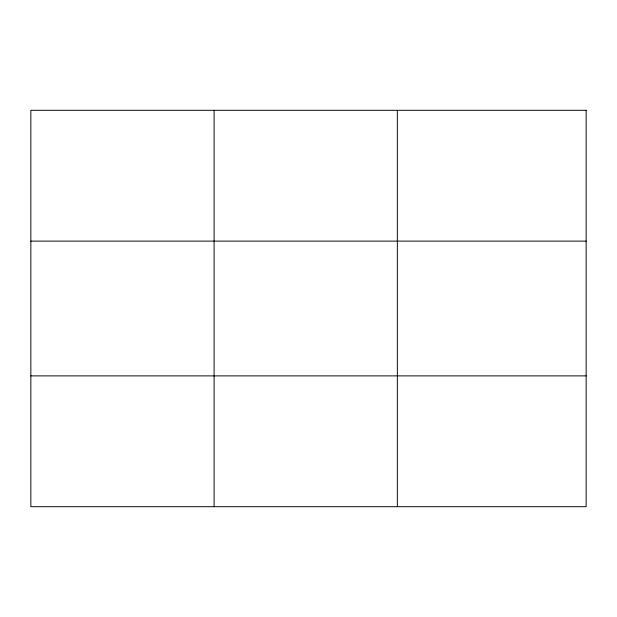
<?xml version="1.0" encoding="UTF-8"?>
<svg xmlns="http://www.w3.org/2000/svg" width="617" height="617" viewBox="0 0 617 617"><rect width="100%" height="100%" fill="white"/><g stroke="black" fill="none" stroke-linecap="round" stroke-linejoin="round"><path stroke-width="0.93" d="M214.099 506.696L214.099 110.304M397.348 506.696L397.348 110.304M30.85 241.116L586.15 241.116M30.85 375.884L586.15 375.884M586.15 110.304L586.15 506.696L30.85 506.696L30.85 110.304L586.15 110.304"/></g></svg>
